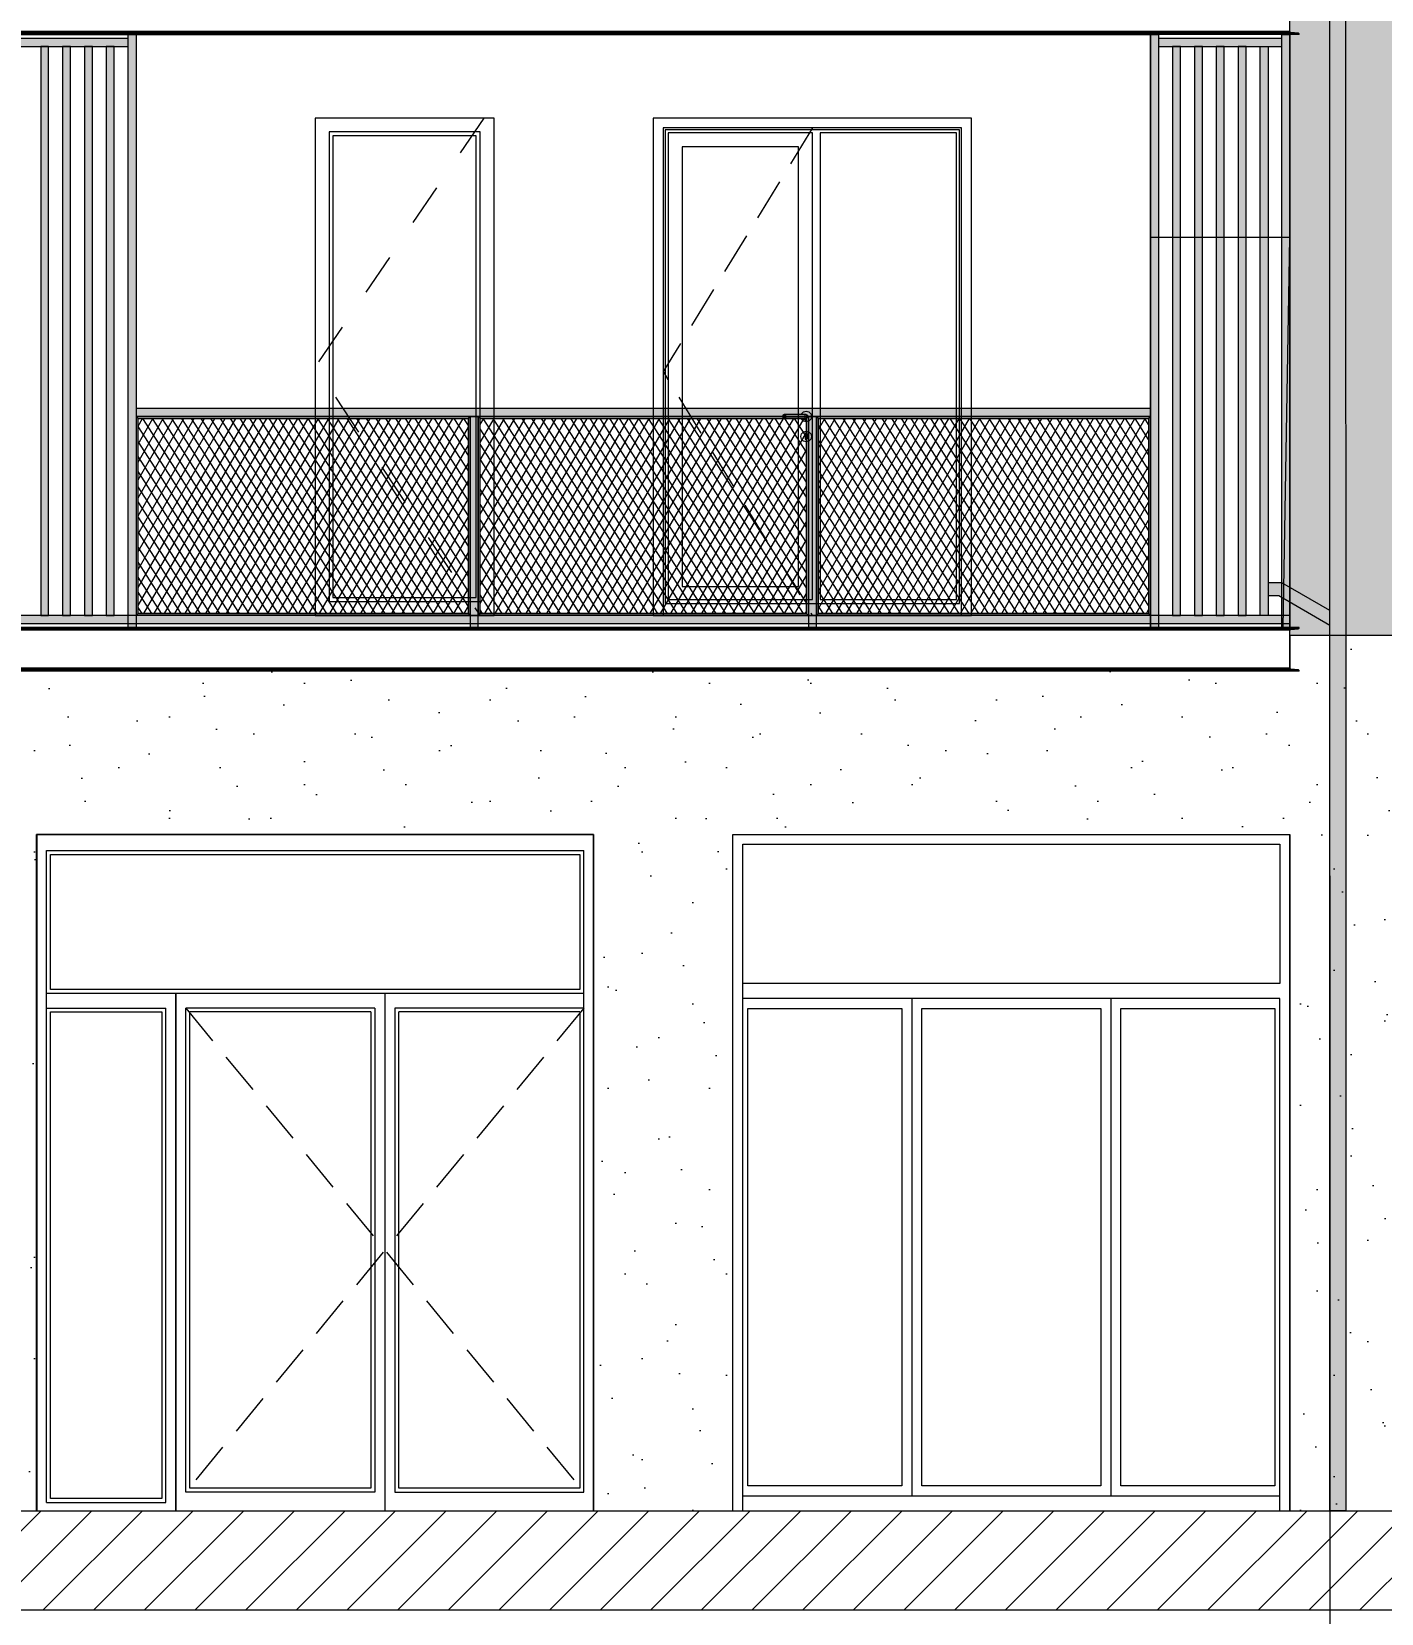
# Model space of a CAD drawing. Header units: metres. Extents: x 476297 to 476657, y 4620828 to 4621206.
# Drawn here: x 476570.35 to 476577.14, y 4621070.93 to 4621078.88 of the extents above; entities that cross this region are included whole.
import ezdxf

# ---------------------------------------------------------------- set-up
doc = ezdxf.new("R2010")
doc.units = ezdxf.units.M
doc.header["$MEASUREMENT"] = 0
doc.set_wipeout_variables(frame=1)
for name, pattern in [('Dashed', [0.423333, 0.211667, -0.211667]), ('Hidden Line', [0.3175, 0.211667, -0.105833]), ('Wipeout_Contour', [1, 0, -1])]:
    doc.linetypes.add(name, pattern=pattern)
for name, color, linetype in [('0_Pen_No__250', 7, 'Continuous'), ('2D Drafting - General_Pen_No__30_Pen_No__9_Pen_No__9', 7, 'Continuous'), ('2D Drafting - General_Pen_No__7', 7, 'Continuous'), ('gegmebi_Pen_No__7', 7, 'Continuous'), ('New2D Drafting - General', 7, 'Continuous'), ('New2D Drafting - General_Pen_No__30_Pen_No__9_Pen_No__9', 7, 'Continuous'), ('New_________ _________ ___2', 7, 'Continuous'), ('NewStructural - Bearing', 7, 'Continuous'), ('Structural - Bearing', 7, 'Continuous'), ('zoma', 7, 'Continuous'), ('zoma_Pen_No__5_Pen_No__5', 7, 'Continuous')]:
    doc.layers.add(name, color=color, linetype=linetype)
doc.styles.add('GENERATED_STYLE_2', font='arial.ttf')
doc.dimstyles.new('GENERATED_STYLE__1', dxfattribs={"dimtxt": 0.2, "dimasz": 0.064421, "dimexe": 0.18, "dimexo": 0.003, "dimgap": 0.09, "dimtad": 1, "dimtih": 1, "dimtoh": 1, "dimzin": 0, "dimdsep": 46, "dimtxsty": 'GENERATED_STYLE_2', "dimblk": 'ARROWHEAD_2', "dimblk1": 'ARROWHEAD_2', "dimblk2": 'ARROWHEAD_2', "dimcen": 0.09, "dimclrd": 142, "dimclre": 142, "dimclrt": 142, "dimadec": 0, "dimazin": 0, "dimtfac": 1, "dimtdec": 4, "dimtmove": 0, "dimatfit": 3, "dimfxl": 1, "dimtolj": 1, "dimtzin": 0, "dimarcsym": 0})
pattern_1 = [(60, (476844.52715, 4621385.791044), (-0.038971143, 0.0225), []), (122.833095, (476844.52715, 4621385.791044), (0.0368060797, 0.01875), [])]

# ---------------------------------------------------------------- blocks, each defined once
blk = doc.blocks.new('*D706', base_point=(476844.5271, 4621385.791))
at = {"layer": 'zoma', "color": 142, "linetype": 'Continuous', "lineweight": 0, "transparency": 16777216}
for p, q in [((476542.2036, 4621069.5869), (476542.1547, 4621069.5021)), ((476542.1791, 4621069.4809), (476542.1791, 4621069.6081)), ((476583.9546, 4621069.5021), (476584.0035, 4621069.5869)), ((476583.979, 4621069.4809), (476583.979, 4621069.6081)), ((476542.1377, 4621069.5445), (476542.1791, 4621069.5445)), ((476542.1791, 4621069.5445), (476583.979, 4621069.5445)), ((476583.979, 4621069.5445), (476584.0205, 4621069.5445))]:
    blk.add_line(p, q, dxfattribs=at)
at = {"layer": 'zoma', "color": 142, "lineweight": 0, "transparency": 16777216, "insert": (476562.7371, 4621069.5845), "char_height": 0.2, "attachment_point": 7, "style": 'GENERATED_STYLE_2'}
blk.add_mtext('\\A1;{\\pql;\\fArial CYR|b0|i0|c204|p34;41,80}', dxfattribs=at)
blk = doc.blocks.new('ARROWHEAD_2')
at = {"color": 0, "linetype": 'Continuous', "lineweight": 0}
for p, q in [((0, 0), (-1, 0)), ((-0.38, -0.66), (0.38, 0.66))]:
    blk.add_line(p, q, dxfattribs=at)

msp = doc.modelspace()

# ---------------------------------------------------------------- hatches: boundary and pattern name
at = {"layer": '0_Pen_No__250', "linetype": 'Continuous', "lineweight": 0}
msp.add_hatch(color=250, dxfattribs=at).paths.add_polyline_path([(476576.8793, 4621075.8973), (476576.8793, 4621075.9708), (476576.6394, 4621076.1095), (476576.5694, 4621076.1095), (476576.5694, 4621076.0455), (476576.623, 4621076.0455)])
at = {"layer": 'New2D Drafting - General', "linetype": 'Continuous', "lineweight": 0}
h = msp.add_hatch(dxfattribs=at)
h.set_pattern_fill('BATT_INSULATION', style=0, pattern_type=2)
h.set_pattern_definition(pattern_1)
h.paths.add_polyline_path([(476570.8893, 4621076.9355), (476572.5492, 4621076.9355), (476572.5492, 4621075.9555), (476570.8893, 4621075.9555)])
h = msp.add_hatch(dxfattribs=at)
h.set_pattern_fill('BATT_INSULATION', style=0, pattern_type=2)
h.set_pattern_definition(pattern_1)
h.paths.add_polyline_path([(476572.6092, 4621076.9355), (476574.2492, 4621076.9355), (476574.2492, 4621075.9555), (476572.6092, 4621075.9555)])
h = msp.add_hatch(dxfattribs=at)
h.set_pattern_fill('BATT_INSULATION', style=0, pattern_type=2)
h.set_pattern_definition(pattern_1)
h.paths.add_polyline_path([(476574.3092, 4621076.9355), (476575.9692, 4621076.9355), (476575.9692, 4621075.9555), (476574.3092, 4621075.9555)])
at = {"layer": 'New2D Drafting - General_Pen_No__30_Pen_No__9_Pen_No__9', "linetype": 'Continuous', "lineweight": 0}
for points in [[(476570.8393, 4621078.8655), (476570.8793, 4621078.8655), (476570.8793, 4621075.8855), (476570.8393, 4621075.8855)], [(476575.9792, 4621078.8654), (476576.0192, 4621078.8654), (476576.0192, 4621075.8855), (476575.9792, 4621075.8855)], [(476576.6392, 4621078.8655), (476576.6793, 4621078.8655), (476576.6792, 4621075.8855), (476576.6392, 4621075.8855)], [(476570.2193, 4621078.8455), (476570.2193, 4621078.8054), (476570.8393, 4621078.8054), (476570.8393, 4621078.8455)], [(476570.4393, 4621078.8054), (476570.3993, 4621078.8054), (476570.3993, 4621075.9455), (476570.4393, 4621075.9455)], [(476570.5493, 4621078.8054), (476570.5093, 4621078.8054), (476570.5093, 4621075.9455), (476570.5493, 4621075.9455)], [(476570.6593, 4621078.8054), (476570.6193, 4621078.8054), (476570.6193, 4621075.9455), (476570.6593, 4621075.9455)], [(476570.7693, 4621078.8054), (476570.7293, 4621078.8054), (476570.7293, 4621075.9455), (476570.7693, 4621075.9455)], [(476576.0192, 4621078.8455), (476576.0192, 4621078.8054), (476576.6392, 4621078.8054), (476576.6392, 4621078.8455)], [(476576.1292, 4621078.8054), (476576.0892, 4621078.8054), (476576.0892, 4621075.9455), (476576.1292, 4621075.9455)], [(476576.2392, 4621078.8054), (476576.1992, 4621078.8054), (476576.1992, 4621075.9455), (476576.2392, 4621075.9455)], [(476576.3492, 4621078.8054), (476576.3092, 4621078.8054), (476576.3092, 4621075.9455), (476576.3492, 4621075.9455)], [(476576.4592, 4621078.8054), (476576.4192, 4621078.8054), (476576.4192, 4621075.9455), (476576.4592, 4621075.9455)], [(476576.5292, 4621078.8054), (476576.5692, 4621078.8054), (476576.5692, 4621075.9455), (476576.5292, 4621075.9455)], [(476570.8793, 4621076.9855), (476570.8793, 4621076.9455), (476575.9792, 4621076.9455), (476575.9792, 4621076.9855)], [(476570.8793, 4621075.9455), (476570.8893, 4621075.9555), (476570.8893, 4621076.9355), (476570.8793, 4621076.9455)], [(476572.5492, 4621076.9355), (476572.5592, 4621076.9455), (476570.8793, 4621076.9455), (476570.8893, 4621076.9355)], [(476572.5592, 4621075.9455), (476572.5492, 4621075.9555), (476572.5492, 4621076.9355), (476572.5592, 4621076.9455)], [(476572.5592, 4621075.8855), (476572.5992, 4621075.8855), (476572.5992, 4621076.9455), (476572.5592, 4621076.9455)], [(476572.5992, 4621075.9455), (476572.6092, 4621075.9555), (476572.6092, 4621076.9355), (476572.5992, 4621076.9455)], [(476574.2492, 4621076.9355), (476574.2592, 4621076.9455), (476572.5993, 4621076.9455), (476572.6093, 4621076.9355)], [(476574.2592, 4621075.9455), (476574.2492, 4621075.9555), (476574.2492, 4621076.9355), (476574.2592, 4621076.9455)], [(476574.2592, 4621075.8855), (476574.2992, 4621075.8855), (476574.2992, 4621076.9455), (476574.2592, 4621076.9455)], [(476574.2992, 4621075.9455), (476574.3092, 4621075.9555), (476574.3092, 4621076.9355), (476574.2992, 4621076.9455)], [(476575.9692, 4621076.9355), (476575.9792, 4621076.9455), (476574.2993, 4621076.9455), (476574.3093, 4621076.9355)], [(476575.9792, 4621076.9455), (476575.9692, 4621076.9355), (476575.9692, 4621075.9555), (476575.9792, 4621075.9455)], [(476570.1793, 4621075.9455), (476570.1793, 4621075.9055), (476576.6792, 4621075.9055), (476576.6792, 4621075.9455)], [(476572.5492, 4621075.9555), (476572.5592, 4621075.9455), (476570.8793, 4621075.9455), (476570.8893, 4621075.9555)], [(476574.2492, 4621075.9555), (476574.2592, 4621075.9455), (476572.5992, 4621075.9455), (476572.6092, 4621075.9555)], [(476575.9692, 4621075.9555), (476575.9792, 4621075.9455), (476574.2992, 4621075.9455), (476574.3092, 4621075.9555)]]:
    msp.add_hatch(color=255, dxfattribs=at).paths.add_polyline_path(points)

# ---------------------------------------------------------------- linework, layer by layer
at = {"layer": '0_Pen_No__250', "color": 7, "linetype": 'Continuous', "lineweight": 0, "flags": 128}
msp.add_lwpolyline([(476576.8793, 4621075.8973), (476576.8793, 4621075.9708), (476576.6394, 4621076.1095), (476576.5694, 4621076.1095), (476576.5694, 4621076.0455), (476576.623, 4621076.0455)], close=True, dxfattribs=at)
at = {"layer": '2D Drafting - General_Pen_No__30_Pen_No__9_Pen_No__9', "color": 7, "linetype": 'Continuous', "lineweight": 0, "flags": 128}
msp.add_lwpolyline([(476575.9792, 4621075.9455), (476575.2189, 4621075.9455), (476575.0786, 4621075.9455), (476575.0786, 4621078.4456), (476573.4786, 4621078.4456), (476573.4786, 4621075.9455), (476572.6788, 4621075.9455), (476572.6788, 4621078.4456), (476571.7788, 4621078.4456), (476571.7788, 4621075.9455), (476570.1793, 4621075.9455), (476570.1793, 4621078.8655), (476575.9792, 4621078.8655)], close=True, dxfattribs=at)
at = {"layer": '2D Drafting - General_Pen_No__7', "color": 7, "linetype": 'Continuous', "lineweight": 0, "flags": 128}
for points in [[(476572.6788, 4621078.4456), (476571.7788, 4621078.4456), (476571.7788, 4621075.9456), (476572.6788, 4621075.9456)], [(476575.0286, 4621078.3956), (476573.5286, 4621078.3956), (476573.5286, 4621075.9456), (476575.0286, 4621075.9456)], [(476575.0186, 4621078.3856), (476573.5386, 4621078.3856), (476573.5386, 4621076.0056), (476575.0186, 4621076.0056)], [(476572.6088, 4621078.3755), (476571.8488, 4621078.3755), (476571.8488, 4621076.0156), (476572.6088, 4621076.0156)], [(476572.5888, 4621078.3555), (476571.8688, 4621078.3555), (476571.8688, 4621076.0364), (476572.5888, 4621076.0364)], [(476574.2786, 4621078.3706), (476573.5536, 4621078.3706), (476573.5536, 4621076.0256), (476574.2786, 4621076.0256)], [(476574.2086, 4621078.3006), (476573.6236, 4621078.3006), (476573.6236, 4621076.0906), (476574.2086, 4621076.0906)], [(476575.0036, 4621078.3706), (476574.3186, 4621078.3706), (476574.3186, 4621076.0256), (476575.0036, 4621076.0256)]]:
    msp.add_lwpolyline(points, close=True, dxfattribs=at)
at = {"layer": '2D Drafting - General_Pen_No__7', "color": 7, "linetype": 'Dashed', "lineweight": 0, "flags": 128}
msp.add_lwpolyline([(476572.6277, 4621078.4456), (476571.7795, 4621077.1966), (476572.6063, 4621075.9464)], dxfattribs=at)
at = {"layer": '2D Drafting - General_Pen_No__7', "color": 7, "linetype": 'Continuous', "lineweight": 0, "flags": 128}
for points in [[(476573.4827, 4621075.9456), (476575.0786, 4621075.9456), (476575.0786, 4621078.4456), (476573.4786, 4621078.4456)], [(476573.4786, 4621078.4456), (476573.4786, 4621075.9456), (476573.4827, 4621075.9456)]]:
    msp.add_lwpolyline(points, dxfattribs=at)
at = {"layer": '2D Drafting - General_Pen_No__7', "color": 7, "linetype": 'Hidden Line', "lineweight": 0, "flags": 128}
msp.add_lwpolyline([(476574.2786, 4621078.3956), (476573.5286, 4621077.1715), (476574.2778, 4621075.9469)], dxfattribs=at)
at = {"layer": 'New2D Drafting - General', "color": 7, "linetype": 'Continuous', "lineweight": 0, "flags": 128}
for points in [[(476570.8893, 4621076.9355), (476572.5492, 4621076.9355), (476572.5492, 4621075.9555), (476570.8893, 4621075.9555)], [(476572.6092, 4621076.9355), (476574.2492, 4621076.9355), (476574.2492, 4621075.9555), (476572.6092, 4621075.9555)], [(476574.3092, 4621076.9355), (476575.9692, 4621076.9355), (476575.9692, 4621075.9555), (476574.3092, 4621075.9555)]]:
    msp.add_lwpolyline(points, close=True, dxfattribs=at)
at = {"layer": 'New2D Drafting - General_Pen_No__30_Pen_No__9_Pen_No__9', "color": 7, "linetype": 'Continuous', "lineweight": 0, "flags": 128}
for points in [[(476570.8393, 4621078.8655), (476570.8793, 4621078.8655), (476570.8793, 4621075.8855), (476570.8393, 4621075.8855)], [(476575.9792, 4621078.8654), (476576.0192, 4621078.8654), (476576.0192, 4621075.8855), (476575.9792, 4621075.8855)], [(476576.6392, 4621078.8655), (476576.6793, 4621078.8655), (476576.6792, 4621075.8855), (476576.6392, 4621075.8855)], [(476570.2193, 4621078.8455), (476570.2193, 4621078.8054), (476570.8393, 4621078.8054), (476570.8393, 4621078.8455)], [(476570.4393, 4621078.8054), (476570.3993, 4621078.8054), (476570.3993, 4621075.9455), (476570.4393, 4621075.9455)], [(476570.5493, 4621078.8054), (476570.5093, 4621078.8054), (476570.5093, 4621075.9455), (476570.5493, 4621075.9455)], [(476570.6593, 4621078.8054), (476570.6193, 4621078.8054), (476570.6193, 4621075.9455), (476570.6593, 4621075.9455)], [(476570.7693, 4621078.8054), (476570.7293, 4621078.8054), (476570.7293, 4621075.9455), (476570.7693, 4621075.9455)], [(476576.0192, 4621078.8455), (476576.0192, 4621078.8054), (476576.6392, 4621078.8054), (476576.6392, 4621078.8455)], [(476576.1292, 4621078.8054), (476576.0892, 4621078.8054), (476576.0892, 4621075.9455), (476576.1292, 4621075.9455)], [(476576.2392, 4621078.8054), (476576.1992, 4621078.8054), (476576.1992, 4621075.9455), (476576.2392, 4621075.9455)], [(476576.3492, 4621078.8054), (476576.3092, 4621078.8054), (476576.3092, 4621075.9455), (476576.3492, 4621075.9455)], [(476576.4592, 4621078.8054), (476576.4192, 4621078.8054), (476576.4192, 4621075.9455), (476576.4592, 4621075.9455)], [(476576.5292, 4621078.8054), (476576.5692, 4621078.8054), (476576.5692, 4621075.9455), (476576.5292, 4621075.9455)], [(476575.9792, 4621075.8855), (476576.6459, 4621075.8855), (476576.6794, 4621077.8451), (476575.9792, 4621077.8451)], [(476570.8793, 4621076.9855), (476570.8793, 4621076.9455), (476575.9792, 4621076.9455), (476575.9792, 4621076.9855)], [(476570.8793, 4621075.9455), (476570.8893, 4621075.9555), (476570.8893, 4621076.9355), (476570.8793, 4621076.9455)], [(476572.5492, 4621076.9355), (476572.5592, 4621076.9455), (476570.8793, 4621076.9455), (476570.8893, 4621076.9355)], [(476572.5592, 4621075.9455), (476572.5492, 4621075.9555), (476572.5492, 4621076.9355), (476572.5592, 4621076.9455)], [(476572.5592, 4621075.8855), (476572.5992, 4621075.8855), (476572.5992, 4621076.9455), (476572.5592, 4621076.9455)], [(476572.5992, 4621075.9455), (476572.6092, 4621075.9555), (476572.6092, 4621076.9355), (476572.5992, 4621076.9455)], [(476574.2492, 4621076.9355), (476574.2592, 4621076.9455), (476572.5993, 4621076.9455), (476572.6093, 4621076.9355)], [(476574.2592, 4621075.9455), (476574.2492, 4621075.9555), (476574.2492, 4621076.9355), (476574.2592, 4621076.9455)], [(476574.2592, 4621075.8855), (476574.2992, 4621075.8855), (476574.2992, 4621076.9455), (476574.2592, 4621076.9455)], [(476574.2992, 4621075.9455), (476574.3092, 4621075.9555), (476574.3092, 4621076.9355), (476574.2992, 4621076.9455)], [(476575.9692, 4621076.9355), (476575.9792, 4621076.9455), (476574.2993, 4621076.9455), (476574.3093, 4621076.9355)], [(476575.9792, 4621076.9455), (476575.9692, 4621076.9355), (476575.9692, 4621075.9555), (476575.9792, 4621075.9455)], [(476570.1793, 4621075.9455), (476570.1793, 4621075.9055), (476576.6792, 4621075.9055), (476576.6792, 4621075.9455)], [(476572.5492, 4621075.9555), (476572.5592, 4621075.9455), (476570.8793, 4621075.9455), (476570.8893, 4621075.9555)], [(476574.2492, 4621075.9555), (476574.2592, 4621075.9455), (476572.5992, 4621075.9455), (476572.6092, 4621075.9555)], [(476575.9692, 4621075.9555), (476575.9792, 4621075.9455), (476574.2992, 4621075.9455), (476574.3092, 4621075.9555)]]:
    msp.add_lwpolyline(points, close=True, dxfattribs=at)
at = {"layer": 'NewStructural - Bearing', "color": 7, "linetype": 'Continuous', "lineweight": 0}
for p, q in [((476574.1306, 4621076.9527), (476574.1277, 4621076.9456)), ((476574.1322, 4621076.9527), (476574.1294, 4621076.9456)), ((476574.1377, 4621076.9556), (476574.1306, 4621076.9527)), ((476574.137, 4621076.9527), (476574.1349, 4621076.9456)), ((476574.1388, 4621076.9556), (476574.1377, 4621076.9556)), ((476574.1421, 4621076.9556), (476574.1388, 4621076.9556)), ((476574.1469, 4621076.9556), (476574.1421, 4621076.9556)), ((476574.1442, 4621076.9527), (476574.143, 4621076.9456)), ((476574.1527, 4621076.9556), (476574.1469, 4621076.9556)), ((476574.2327, 4621076.9556), (476574.1527, 4621076.9556)), ((476574.2234, 4621076.9556), (476574.2243, 4621076.9591)), ((476574.2243, 4621076.9591), (476574.2342, 4621076.969)), ((476574.2384, 4621076.9556), (476574.2327, 4621076.9556)), ((476574.2342, 4621076.969), (476574.2477, 4621076.9726)), ((476574.2433, 4621076.9556), (476574.2384, 4621076.9556)), ((476574.2412, 4621076.9527), (476574.2423, 4621076.9456)), ((476574.2465, 4621076.9556), (476574.2433, 4621076.9556)), ((476574.2477, 4621076.9556), (476574.2465, 4621076.9556)), ((476574.2477, 4621076.9726), (476574.2612, 4621076.969)), ((476574.2477, 4621076.9556), (476574.2548, 4621076.9527)), ((476574.2484, 4621076.9527), (476574.2505, 4621076.9456)), ((476574.2532, 4621076.9527), (476574.256, 4621076.9456)), ((476574.2548, 4621076.9527), (476574.2577, 4621076.9456)), ((476574.2612, 4621076.969), (476574.2711, 4621076.9591)), ((476574.2711, 4621076.9591), (476574.2747, 4621076.9456)), ((476574.1277, 4621076.9456), (476574.1306, 4621076.9385)), ((476574.1294, 4621076.9456), (476574.1322, 4621076.9385)), ((476574.1306, 4621076.9385), (476574.1377, 4621076.9356)), ((476574.1349, 4621076.9456), (476574.137, 4621076.9385)), ((476574.1388, 4621076.9356), (476574.1377, 4621076.9356)), ((476574.1421, 4621076.9356), (476574.1388, 4621076.9356)), ((476574.1469, 4621076.9356), (476574.1421, 4621076.9356)), ((476574.143, 4621076.9456), (476574.1442, 4621076.9385)), ((476574.1527, 4621076.9356), (476574.1469, 4621076.9356)), ((476574.2327, 4621076.9356), (476574.1527, 4621076.9356)), ((476574.2243, 4621076.9321), (476574.2234, 4621076.9356)), ((476574.2342, 4621076.9222), (476574.2243, 4621076.9321)), ((476574.2243, 4621076.8591), (476574.2342, 4621076.869)), ((476574.2384, 4621076.9356), (476574.2327, 4621076.9356)), ((476574.2477, 4621076.9186), (476574.2342, 4621076.9222)), ((476574.2342, 4621076.869), (476574.2477, 4621076.8726)), ((476574.2433, 4621076.9356), (476574.2384, 4621076.9356)), ((476574.2423, 4621076.9456), (476574.2412, 4621076.9385)), ((476574.2465, 4621076.9356), (476574.2433, 4621076.9356)), ((476574.2477, 4621076.9356), (476574.2465, 4621076.9356)), ((476574.2548, 4621076.9385), (476574.2477, 4621076.9356)), ((476574.2612, 4621076.9222), (476574.2477, 4621076.9186)), ((476574.2477, 4621076.8726), (476574.2612, 4621076.869)), ((476574.2505, 4621076.9456), (476574.2484, 4621076.9385)), ((476574.256, 4621076.9456), (476574.2532, 4621076.9385)), ((476574.2577, 4621076.9456), (476574.2548, 4621076.9385)), ((476574.2711, 4621076.9321), (476574.2612, 4621076.9222)), ((476574.2612, 4621076.869), (476574.2711, 4621076.8591)), ((476574.2747, 4621076.9456), (476574.2711, 4621076.9321)), ((476574.2207, 4621076.8456), (476574.2243, 4621076.8591)), ((476574.2243, 4621076.8321), (476574.2207, 4621076.8456)), ((476574.2342, 4621076.8222), (476574.2243, 4621076.8321)), ((476574.2477, 4621076.8186), (476574.2342, 4621076.8222)), ((476574.241, 4621076.8573), (476574.2402, 4621076.8553)), ((476574.2402, 4621076.8553), (476574.2427, 4621076.85)), ((476574.241, 4621076.8573), (476574.2423, 4621076.8608)), ((476574.2477, 4621076.863), (476574.2423, 4621076.8608)), ((476574.2427, 4621076.85), (476574.2427, 4621076.8485)), ((476574.2427, 4621076.8485), (476574.2427, 4621076.8456)), ((476574.2427, 4621076.8456), (476574.2427, 4621076.8427)), ((476574.2427, 4621076.8427), (476574.2427, 4621076.837)), ((476574.2427, 4621076.837), (476574.2427, 4621076.8331)), ((476574.2427, 4621076.8331), (476574.2442, 4621076.8296)), ((476574.2442, 4621076.8296), (476574.2477, 4621076.8281)), ((476574.2531, 4621076.8608), (476574.2477, 4621076.863)), ((476574.2477, 4621076.8281), (476574.2512, 4621076.8296)), ((476574.2612, 4621076.8222), (476574.2477, 4621076.8186)), ((476574.2512, 4621076.8296), (476574.2527, 4621076.8331)), ((476574.2527, 4621076.85), (476574.2552, 4621076.8553)), ((476574.2527, 4621076.8485), (476574.2527, 4621076.85)), ((476574.2527, 4621076.8485), (476574.2527, 4621076.8456)), ((476574.2527, 4621076.8456), (476574.2527, 4621076.8427)), ((476574.2527, 4621076.8427), (476574.2527, 4621076.837)), ((476574.2527, 4621076.837), (476574.2527, 4621076.8331)), ((476574.2544, 4621076.8573), (476574.2531, 4621076.8608)), ((476574.2544, 4621076.8573), (476574.2552, 4621076.8553)), ((476574.2711, 4621076.8321), (476574.2612, 4621076.8222)), ((476574.2711, 4621076.8591), (476574.2747, 4621076.8456)), ((476574.2747, 4621076.8456), (476574.2711, 4621076.8321))]:
    msp.add_line(p, q, dxfattribs=at)
at = {"layer": 'Structural - Bearing', "color": 7, "linetype": 'Continuous', "lineweight": 0}
for p, q in [((476576.7256, 4621078.868), (476570.133, 4621078.868)), ((476576.7256, 4621078.8655), (476570.133, 4621078.8655)), ((476576.7212, 4621078.872), (476570.1375, 4621078.872)), ((476576.6838, 4621078.876), (476570.1749, 4621078.876)), ((476576.6793, 4621078.8799), (476570.1793, 4621078.8799)), ((476576.6797, 4621078.8784), (476576.6793, 4621078.8799)), ((476576.6809, 4621078.8771), (476576.6797, 4621078.8784)), ((476576.6826, 4621078.8762), (476576.6809, 4621078.8771)), ((476576.6838, 4621078.876), (476576.6826, 4621078.8762)), ((476576.7212, 4621078.872), (476576.6838, 4621078.876)), ((476576.7224, 4621078.8717), (476576.7212, 4621078.872)), ((476576.7241, 4621078.8708), (476576.7224, 4621078.8717)), ((476576.7252, 4621078.8695), (476576.7241, 4621078.8708)), ((476576.7256, 4621078.868), (476576.7252, 4621078.8695)), ((476576.7256, 4621078.8655), (476576.7256, 4621078.868)), ((476576.7256, 4621075.8855), (476570.133, 4621075.8855))]:
    msp.add_line(p, q, dxfattribs=at)

# ---------------------------------------------------------------- wipeouts: each hides what was drawn before it
at = {"color": 254, "linetype": 'Wipeout_Contour', "lineweight": 0, "ltscale": 106848431.9085788}
msp.add_wipeout([(476570.1793, 4621075.6655), (476570.1793, 4621074.8454), (476570.1793, 4621071.4454), (476570.3791, 4621071.4454), (476570.3791, 4621074.8454), (476573.1791, 4621074.8454), (476573.1791, 4621071.4455), (476573.8792, 4621071.4455), (476573.8792, 4621074.8454), (476576.6792, 4621074.8454), (476576.6792, 4621071.4455), (476578.2792, 4621071.4455), (476578.2792, 4621074.8455), (476582.3792, 4621074.8455), (476582.3792, 4621071.4455), (476583.979, 4621071.4455), (476583.979, 4621075.8455), (476581.9789, 4621075.8455), (476581.9789, 4621075.6655), (476577.579, 4621075.6655), (476577.579, 4621075.8455), (476576.679, 4621075.8455), (476576.679, 4621075.6655)], dxfattribs=at).dxf.layer = 'New2D Drafting - General_Pen_No__30_Pen_No__9_Pen_No__9'

# ---------------------------------------------------------------- next in the draw order: hatches: boundary and pattern name
at = {"layer": '0_Pen_No__250', "linetype": 'Continuous', "lineweight": 0}
msp.add_hatch(color=250, dxfattribs=at).paths.add_polyline_path([(476576.8793, 4621071.4455), (476576.8793, 4621082.3708), (476576.9593, 4621082.3708), (476576.9596, 4621071.4455)])
at = {"layer": '2D Drafting - General_Pen_No__30_Pen_No__9_Pen_No__9', "linetype": 'Continuous', "lineweight": 0}
h = msp.add_hatch(dxfattribs=at)
h.set_pattern_fill('BRICK___RUNNING_BOND', color=252, style=0, pattern_type=2)
h.set_pattern_definition([(180, (476538.83115, 4621075.4791), (0, 0.06664), []), (90, (476538.83115, 4621075.4791), (0.2448, 0), [0.06664, -0.06664]), (90, (476538.70875, 4621075.54574), (0.2448, 0), [0.06664, -0.06664])])
h.paths.add_polyline_path([(476566.5793, 4621079.1455), (476566.5793, 4621081.6456), (476566.5793, 4621082.3455), (476566.5793, 4621084.8456), (476566.5793, 4621085.9451), (476584.0492, 4621085.9451), (476584.0492, 4621085.4855), (476584.0492, 4621075.8455), (476581.9786, 4621075.8455), (476581.9786, 4621075.8855), (476581.8293, 4621075.8855), (476581.8293, 4621078.4456), (476580.9293, 4621078.4456), (476580.9293, 4621075.8855), (476580.1291, 4621075.8855), (476580.1291, 4621078.4456), (476578.5291, 4621078.4456), (476578.5291, 4621075.8855), (476578.3888, 4621075.8855), (476578.3888, 4621078.8655), (476581.8293, 4621078.8655), (476581.9789, 4621078.8655), (476581.9789, 4621079.0855), (476581.8293, 4621079.0855), (476581.8293, 4621081.6456), (476580.9293, 4621081.6456), (476580.9293, 4621079.0855), (476580.1291, 4621079.0855), (476580.1291, 4621081.6456), (476578.5291, 4621081.6456), (476578.5291, 4621079.0855), (476578.3888, 4621079.0855), (476578.3888, 4621082.0655), (476581.9789, 4621082.0655), (476581.9789, 4621082.2855), (476581.8293, 4621082.2855), (476581.8293, 4621084.8456), (476580.9293, 4621084.8456), (476580.9293, 4621082.2855), (476580.1291, 4621082.2855), (476580.1291, 4621084.8456), (476578.5291, 4621084.8456), (476578.5291, 4621082.2855), (476578.3888, 4621082.2855), (476578.3888, 4621085.2655), (476581.9789, 4621085.2655), (476581.9789, 4621085.4855), (476577.5788, 4621085.4855), (476577.5788, 4621085.2655), (476577.5788, 4621075.8455), (476576.6792, 4621075.8455), (476576.6795, 4621085.4855), (476570.1796, 4621085.4855), (476570.1792, 4621071.4455), (476566.579, 4621071.4455), (476566.579, 4621079.1455)])
h.paths.add_polyline_path([(476569.1793, 4621076.8456), (476567.5793, 4621076.8456), (476567.5793, 4621078.4456), (476569.1793, 4621078.4456)], flags=0)
h.paths.add_polyline_path([(476567.5793, 4621080.0456), (476569.1793, 4621080.0456), (476569.1793, 4621081.6456), (476567.5793, 4621081.6456)], flags=0)
h.paths.add_polyline_path([(476567.5793, 4621083.2456), (476567.5793, 4621084.8456), (476569.1793, 4621084.8456), (476569.1793, 4621083.2456)], flags=0)
at = {"layer": '2D Drafting - General_Pen_No__7', "linetype": 'Continuous', "lineweight": 0}
h = msp.add_hatch(dxfattribs=at)
h.set_pattern_fill('MASONRY_BLOCK', style=0, pattern_type=2)
h.set_pattern_definition([(45, (476844.52715, 4621385.79104), (-0.12727922, 0.12727922), [])])
h.paths.add_polyline_path([(476535.3314, 4621070.9455), (476535.3314, 4621071.4455), (476587.3713, 4621071.4455), (476587.3713, 4621070.9455)])
at = {"layer": 'New2D Drafting - General_Pen_No__30_Pen_No__9_Pen_No__9', "linetype": 'Continuous', "lineweight": 0}
h = msp.add_hatch(dxfattribs=at)
h.set_pattern_fill('CUT_STONE', color=8, style=0, pattern_type=2)
h.set_pattern_definition([(45, (476844.52715, 4621386.59104), (-0.25455844, 0.25455844), [0, -0.24, 0, -0.36]), (110, (476845.32715, 4621386.59104), (0.33828934, 0.12312725), [0, -0.176, 0, -0.304])])
h.paths.add_polyline_path([(476570.1793, 4621075.6655), (476570.1793, 4621074.8454), (476570.1793, 4621071.4454), (476570.3791, 4621071.4454), (476570.3791, 4621074.8454), (476573.1791, 4621074.8454), (476573.1791, 4621071.4455), (476573.8792, 4621071.4455), (476573.8792, 4621074.8454), (476576.6792, 4621074.8454), (476576.6792, 4621071.4455), (476578.2792, 4621071.4455), (476578.2792, 4621074.8455), (476582.3792, 4621074.8455), (476582.3792, 4621071.4455), (476583.979, 4621071.4455), (476583.979, 4621075.8455), (476581.9789, 4621075.8455), (476581.9789, 4621075.6655), (476577.579, 4621075.6655), (476577.579, 4621075.8455), (476576.679, 4621075.8455), (476576.679, 4621075.6655)])

# ---------------------------------------------------------------- next in the draw order: linework, layer by layer
at = {"layer": '0_Pen_No__250', "color": 7, "linetype": 'Continuous', "lineweight": 0, "flags": 128}
msp.add_lwpolyline([(476576.8793, 4621071.4455), (476576.8793, 4621082.3708), (476576.9593, 4621082.3708), (476576.9596, 4621071.4455)], close=True, dxfattribs=at)
at = {"layer": '2D Drafting - General_Pen_No__30_Pen_No__9_Pen_No__9', "color": 7, "linetype": 'Continuous', "lineweight": 0, "flags": 128}
msp.add_lwpolyline([(476577.5788, 4621085.2655), (476577.5788, 4621075.8455), (476576.6792, 4621075.8455), (476576.6795, 4621085.4855)], dxfattribs=at)
at = {"layer": '2D Drafting - General_Pen_No__7', "color": 7, "linetype": 'Continuous', "lineweight": 0, "flags": 128}
for points in [[(476571.0792, 4621074.0454), (476571.0792, 4621071.4454), (476573.1792, 4621071.4454), (476573.1792, 4621074.8454), (476570.3784, 4621074.8454), (476570.3792, 4621074.8454)], [(476570.3792, 4621074.8454), (476570.3792, 4621071.4454), (476571.0792, 4621071.4454), (476571.0792, 4621074.0454)], [(476570.4292, 4621071.4876), (476570.4292, 4621074.7647)], [(476570.4292, 4621074.7647), (476573.1292, 4621074.7647)], [(476570.4492, 4621074.0654), (476570.4492, 4621074.7447), (476573.1092, 4621074.7447)], [(476572.1792, 4621073.9714), (476572.1792, 4621071.5397), (476573.1292, 4621071.5397), (476573.1292, 4621074.7647)], [(476573.1092, 4621074.7447), (476573.1092, 4621074.0654)], [(476572.1292, 4621074.0454), (476572.1292, 4621072.8954), (476572.1292, 4621071.4454)], [(476570.4292, 4621071.4876), (476571.0288, 4621071.4876), (476571.0288, 4621073.9714)], [(476572.0792, 4621073.9714), (476572.0792, 4621071.5397), (476571.1292, 4621071.5397), (476571.1292, 4621073.9714)], [(476572.0592, 4621073.9525), (476572.0592, 4621071.5597), (476571.1492, 4621071.5597), (476571.1492, 4621073.9525)], [(476573.1092, 4621073.9525), (476573.1092, 4621071.5597), (476572.1992, 4621071.5597), (476572.1992, 4621073.9525)]]:
    msp.add_lwpolyline(points, dxfattribs=at)
for points in [[(476570.4492, 4621073.9525), (476571.0091, 4621073.9525), (476571.0091, 4621071.5076), (476570.4492, 4621071.5076)], [(476535.3314, 4621070.9455), (476535.3314, 4621071.4455), (476587.3713, 4621071.4455), (476587.3713, 4621070.9455)]]:
    msp.add_lwpolyline(points, close=True, dxfattribs=at)
at = {"layer": '2D Drafting - General_Pen_No__7', "color": 7, "linetype": 'Hidden Line', "lineweight": 0, "flags": 128}
for points in [[(476573.1292, 4621073.9714), (476571.1292, 4621071.5397)], [(476571.1292, 4621073.9714), (476573.1292, 4621071.5397)]]:
    msp.add_lwpolyline(points, dxfattribs=at)
at = {"layer": 'gegmebi_Pen_No__7', "color": 7, "linetype": 'Continuous', "lineweight": 0}
for p, q in [((476573.1292, 4621074.0454), (476570.4292, 4621074.0454)), ((476573.1092, 4621074.0654), (476570.4492, 4621074.0654)), ((476570.4292, 4621073.9714), (476571.0288, 4621073.9714)), ((476572.0792, 4621073.9714), (476571.1292, 4621073.9714)), ((476572.0592, 4621073.9525), (476571.1492, 4621073.9525)), ((476573.1292, 4621073.9714), (476572.1792, 4621073.9714)), ((476573.1092, 4621073.9525), (476572.1992, 4621073.9525))]:
    msp.add_line(p, q, dxfattribs=at)
at = {"layer": 'New2D Drafting - General_Pen_No__30_Pen_No__9_Pen_No__9', "color": 7, "linetype": 'Continuous', "lineweight": 0, "flags": 128}
msp.add_lwpolyline([(476570.1793, 4621075.6655), (476570.1793, 4621074.8454), (476570.1793, 4621071.4454), (476570.3791, 4621071.4454), (476570.3791, 4621074.8454), (476573.1791, 4621074.8454), (476573.1791, 4621071.4455), (476573.8792, 4621071.4455), (476573.8792, 4621074.8454), (476576.6792, 4621074.8454), (476576.6792, 4621071.4455), (476578.2792, 4621071.4455), (476578.2792, 4621074.8455), (476582.3792, 4621074.8455), (476582.3792, 4621071.4455), (476583.979, 4621071.4455), (476583.979, 4621075.8455), (476581.9789, 4621075.8455), (476581.9789, 4621075.6655), (476577.579, 4621075.6655), (476577.579, 4621075.8455), (476576.679, 4621075.8455), (476576.679, 4621075.6655)], close=True, dxfattribs=at)
at = {"layer": 'New_________ _________ ___2', "color": 7, "linetype": 'Continuous', "lineweight": 0}
msp.add_line((476573.8792, 4621071.4454), (476576.6792, 4621071.4454), dxfattribs=at)
at = {"layer": 'NewStructural - Bearing', "color": 7, "linetype": 'Continuous', "lineweight": 0}
for p, q in [((476573.8792, 4621074.8454), (476576.6792, 4621074.8454)), ((476573.8792, 4621071.4454), (476573.8792, 4621074.8454)), ((476576.6792, 4621071.4454), (476576.6792, 4621074.8454)), ((476573.9292, 4621071.4454), (476573.9292, 4621074.7954)), ((476573.9292, 4621074.7954), (476576.6292, 4621074.7954)), ((476576.6292, 4621074.7954), (476576.6292, 4621074.0954)), ((476576.6292, 4621074.0954), (476573.9292, 4621074.0954)), ((476576.6292, 4621074.0204), (476573.9292, 4621074.0204)), ((476574.7792, 4621074.0204), (476574.7792, 4621073.9704)), ((476575.7792, 4621074.0204), (476575.7792, 4621073.9704)), ((476576.6292, 4621071.4454), (476576.6292, 4621074.0204)), ((476573.9542, 4621071.5704), (476573.9542, 4621073.9704)), ((476573.9542, 4621073.9704), (476574.7292, 4621073.9704)), ((476574.7292, 4621073.9704), (476574.7292, 4621071.5704)), ((476574.7792, 4621073.9704), (476574.7792, 4621071.5204)), ((476574.8292, 4621071.5704), (476574.8292, 4621073.9704)), ((476574.8292, 4621073.9704), (476575.7292, 4621073.9704)), ((476575.7292, 4621073.9704), (476575.7292, 4621071.5704)), ((476575.7792, 4621073.9704), (476575.7792, 4621071.5204)), ((476575.8292, 4621071.5704), (476575.8292, 4621073.9704)), ((476575.8292, 4621073.9704), (476576.6042, 4621073.9704)), ((476576.6042, 4621073.9704), (476576.6042, 4621071.5704)), ((476574.7292, 4621071.5704), (476573.9542, 4621071.5704)), ((476575.7292, 4621071.5704), (476574.8292, 4621071.5704)), ((476576.6042, 4621071.5704), (476575.8292, 4621071.5704)), ((476573.9292, 4621071.5204), (476576.6292, 4621071.5204))]:
    msp.add_line(p, q, dxfattribs=at)
at = {"layer": 'Structural - Bearing', "color": 7, "linetype": 'Continuous', "lineweight": 0}
for p, q in [((476576.7256, 4621075.883), (476570.133, 4621075.883)), ((476576.7212, 4621075.8791), (476570.1375, 4621075.8791)), ((476576.6838, 4621075.8751), (476570.1749, 4621075.8751)), ((476576.6793, 4621075.8711), (476570.1793, 4621075.8711)), ((476576.6793, 4621075.8711), (476576.6797, 4621075.8726)), ((476576.6793, 4621075.6799), (476576.6793, 4621075.8711)), ((476576.6797, 4621075.8726), (476576.6809, 4621075.8739)), ((476576.6809, 4621075.8739), (476576.6826, 4621075.8748)), ((476576.6826, 4621075.8748), (476576.6838, 4621075.8751)), ((476576.6838, 4621075.8751), (476576.7212, 4621075.8791)), ((476576.7212, 4621075.8791), (476576.7224, 4621075.8793)), ((476576.7224, 4621075.8793), (476576.7241, 4621075.8802)), ((476576.7241, 4621075.8802), (476576.7252, 4621075.8815)), ((476576.7252, 4621075.8815), (476576.7256, 4621075.883)), ((476576.7256, 4621075.883), (476576.7256, 4621075.8855)), ((476576.6838, 4621075.676), (476570.1749, 4621075.676)), ((476576.6793, 4621075.6799), (476570.1793, 4621075.6799)), ((476576.6797, 4621075.6784), (476576.6793, 4621075.6799)), ((476576.6809, 4621075.6771), (476576.6797, 4621075.6784)), ((476576.6826, 4621075.6762), (476576.6809, 4621075.6771)), ((476576.6838, 4621075.676), (476576.6826, 4621075.6762)), ((476576.7212, 4621075.672), (476576.6838, 4621075.676)), ((476576.7256, 4621075.668), (476570.133, 4621075.668)), ((476576.7256, 4621075.6655), (476570.133, 4621075.6655)), ((476576.7212, 4621075.672), (476570.1375, 4621075.672)), ((476576.7224, 4621075.6717), (476576.7212, 4621075.672)), ((476576.7241, 4621075.6708), (476576.7224, 4621075.6717)), ((476576.7252, 4621075.6695), (476576.7241, 4621075.6708)), ((476576.7256, 4621075.668), (476576.7252, 4621075.6695)), ((476576.7256, 4621075.6655), (476576.7256, 4621075.668))]:
    msp.add_line(p, q, dxfattribs=at)
at = {"layer": 'zoma_Pen_No__5_Pen_No__5', "color": 142, "linetype": 'Continuous', "lineweight": 0}
msp.add_line((476576.8792, 4621074.6365), (476576.8792, 4621068.3538), dxfattribs=at)

# ---------------------------------------------------------------- next in the draw order: dimensions: what is measured, and where the dimension line sits
at = {"layer": 'zoma', "color": 142, "linetype": 'Continuous', "lineweight": 0}
dim = msp.add_linear_dim(base=(476583.979, 4621069.5445), p1=(476542.1791, 4621071.4455), p2=(476583.979, 4621071.4455), dimstyle='GENERATED_STYLE__1', dxfattribs=at)
dim.commit()
dim.dimension.update_dxf_attribs({"geometry": '*D706', "text_midpoint": (476563.0731, 4621069.6845), "dimtype": 160})

doc.saveas('drawing.dxf')
